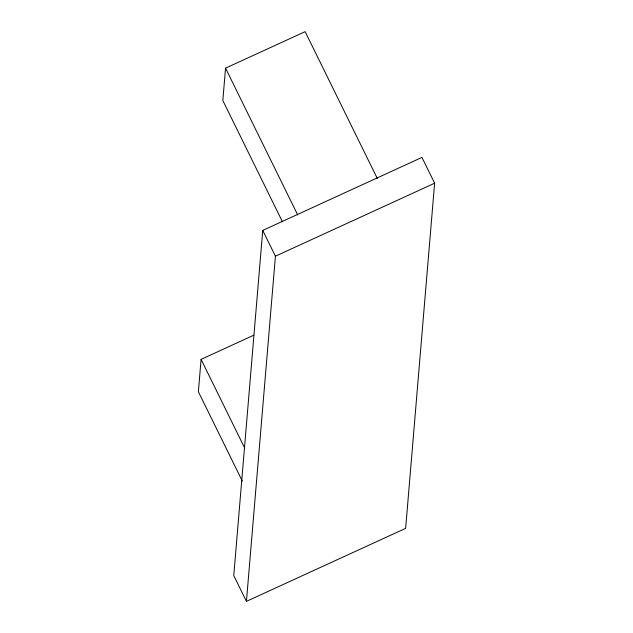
<?xml version="1.0" encoding="UTF-8"?>
<svg xmlns="http://www.w3.org/2000/svg" width="633" height="633" viewBox="0 0 633 633"><rect width="100%" height="100%" fill="white"/><g stroke="black" fill="none" stroke-linecap="round" stroke-linejoin="round"><path stroke-width="0.95" d="M253.857 335.174L201.088 359.37L198.374 391.724L242.289 481.064M377.323 178.482L305.146 31.65L225.546 68.15L222.824 100.505L282.397 221.685M262.742 230.404L233.759 575.555L246.443 601.35L405.65 528.349L434.626 183.198L421.95 157.403L262.742 230.404L275.426 256.199L246.443 601.35M275.426 256.199L434.626 183.198M225.546 68.15L297.724 214.983M201.088 359.37L244.567 447.824"/></g></svg>
